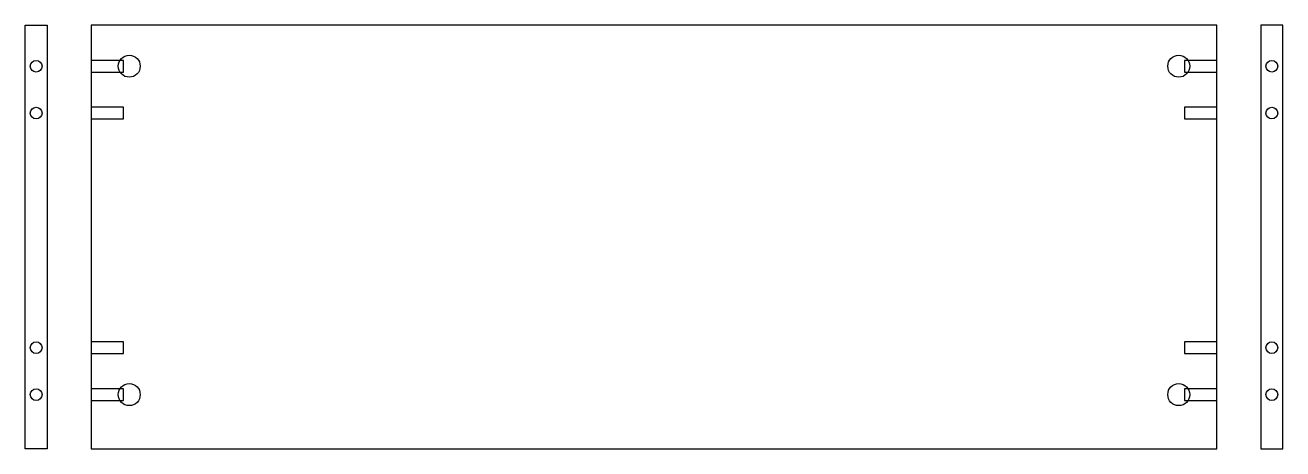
# Model space of a CAD drawing. Extents: x -45 to 813, y 0 to 289.
import ezdxf

# ---------------------------------------------------------------- set-up
doc = ezdxf.new("R2010")
doc.units = 0
for name, color, linetype in [('FACE1', 7, 'CONTINUOUS'), ('FACE3', 7, 'CONTINUOUS'), ('LATOA', 7, 'CONTINUOUS'), ('LATOC', 7, 'CONTINUOUS'), ('PANEL15K00', 7, 'CONTINUOUS'), ('VERTICA12K00', 7, 'CONTINUOUS')]:
    doc.layers.add(name, color=color, linetype=linetype)

msp = doc.modelspace()

# ---------------------------------------------------------------- linework, layer by layer
at = {"layer": 'FACE1', "color": 0}
msp.add_lwpolyline([(-30, 0), (-45, 0), (-45, 289), (-30, 289)], close=True, dxfattribs=at)
for centre in [(-37.5, 261), (-37.5, 229), (-37.5, 69), (-37.5, 37)]:
    msp.add_circle(centre, 4, dxfattribs=at)
at = {"layer": 'FACE3', "color": 0}
msp.add_lwpolyline([(798, 0), (813, 0), (813, 289), (798, 289)], close=True, dxfattribs=at)
for centre in [(805.5, 261), (805.5, 229), (805.5, 69), (805.5, 37)]:
    msp.add_circle(centre, 4, dxfattribs=at)
at = {"layer": 'LATOA', "color": 0}
for points in [[(0, 257), (22, 257), (22, 265), (0, 265)], [(0, 225), (22, 225), (22, 233), (0, 233)], [(0, 65), (22, 65), (22, 73), (0, 73)], [(0, 33), (22, 33), (22, 41), (0, 41)]]:
    msp.add_lwpolyline(points, close=True, dxfattribs=at)
at = {"layer": 'LATOC', "color": 0}
for points in [[(768, 265), (746, 265), (746, 257), (768, 257)], [(768, 233), (746, 233), (746, 225), (768, 225)], [(768, 73), (746, 73), (746, 65), (768, 65)], [(768, 41), (746, 41), (746, 33), (768, 33)]]:
    msp.add_lwpolyline(points, close=True, dxfattribs=at)
at = {"layer": 'PANEL15K00', "color": 0}
msp.add_lwpolyline([(0, 0), (768, 0), (768, 289), (0, 289)], close=True, dxfattribs=at)
at = {"layer": 'VERTICA12K00', "color": 0}
for centre in [(26, 261), (742, 261), (26, 37), (742, 37)]:
    msp.add_circle(centre, 7.5, dxfattribs=at)

doc.saveas('drawing.dxf')
